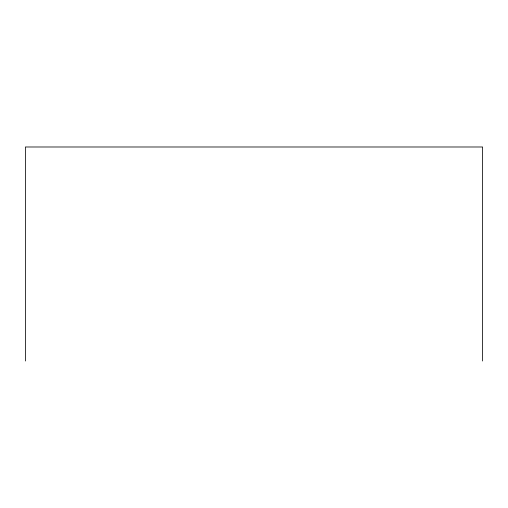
<?xml version="1.0" encoding="UTF-8"?>
<svg xmlns="http://www.w3.org/2000/svg" width="508" height="508" viewBox="0 0 508 508"><rect width="100%" height="100%" fill="white"/><g stroke="black" fill="none" stroke-linecap="round" stroke-linejoin="round"><path stroke-width="0.76" d="M482.6 361.01L482.6 146.99L25.4 146.99L25.4 361.01"/></g></svg>
